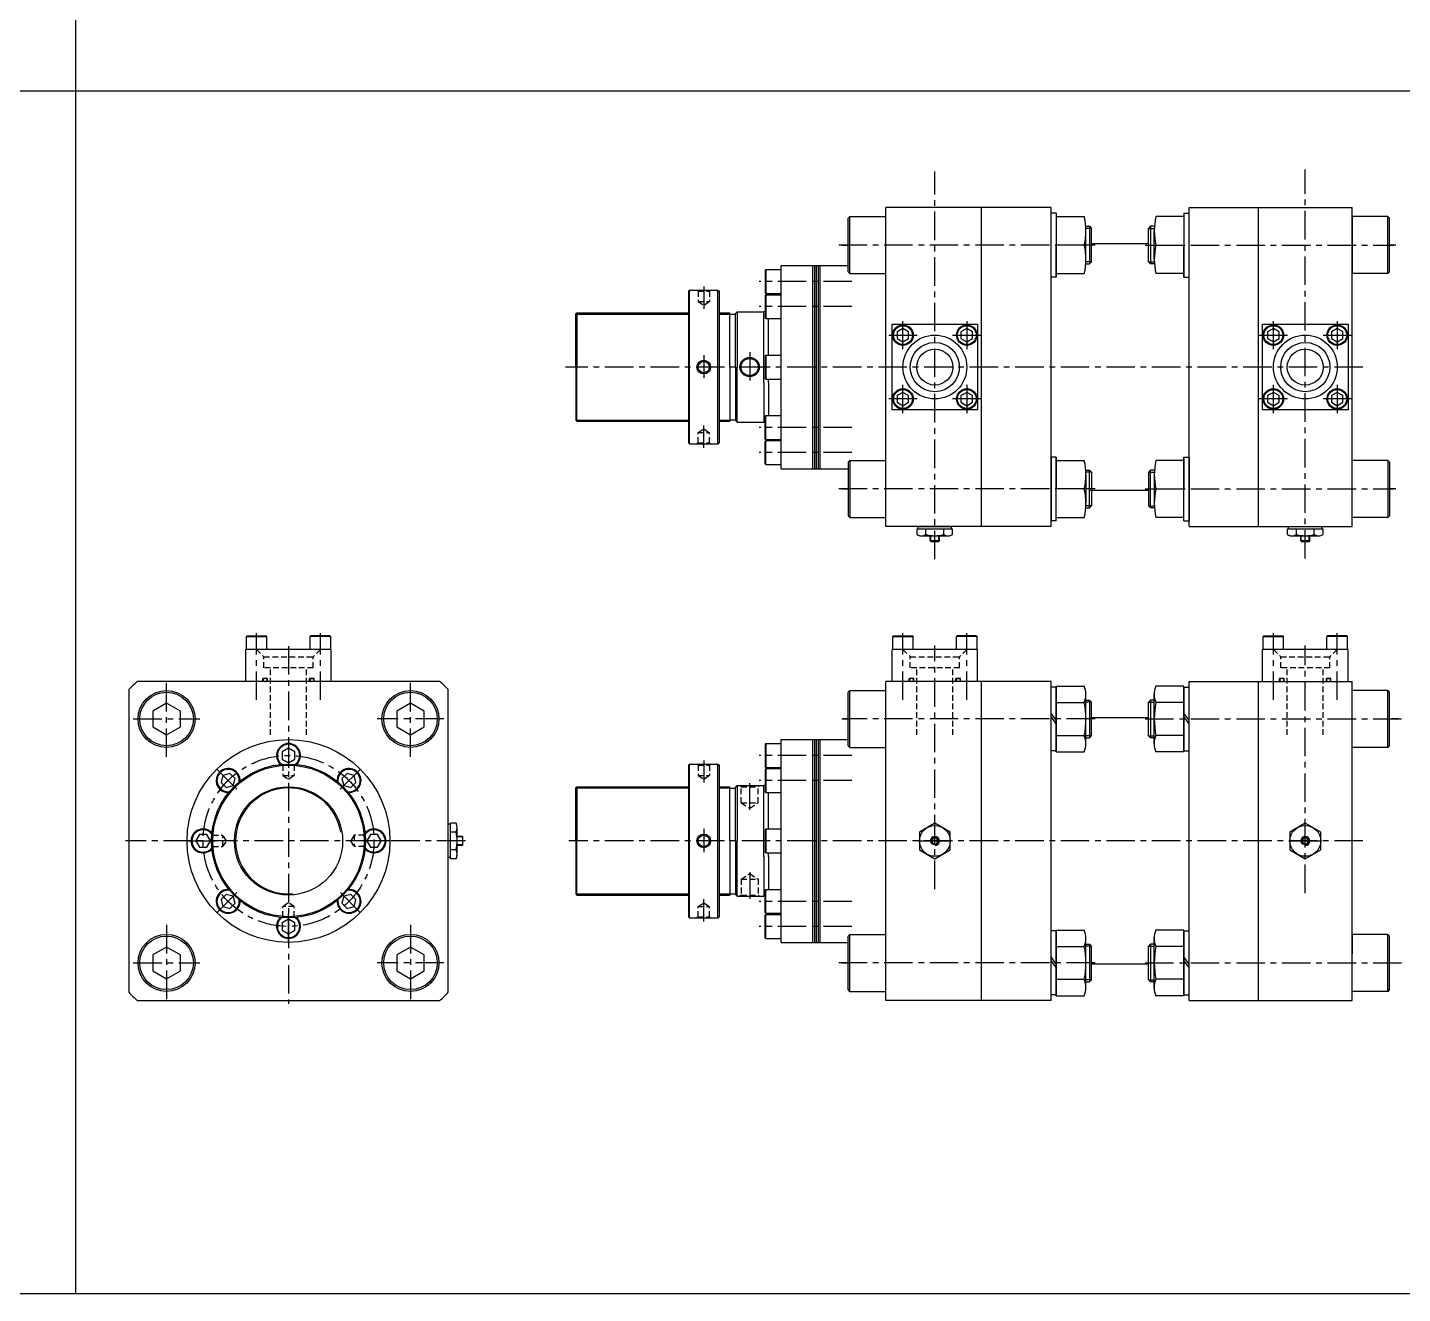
# Model space of a CAD drawing. Extents: x -819 to 8197, y 0 to 4058.
# Drawn here: x 2463 to 3669, y 0 to 1111 of the extents above; entities that cross this region are included whole.
import ezdxf

# ---------------------------------------------------------------- set-up
doc = ezdxf.new("R2010")
doc.units = 0
doc.header["$LTSCALE"] = 10
doc.header["$MEASUREMENT"] = 0
for name, pattern in [('CENTER', [2, 1.25, -0.25, 0.25, -0.25]), ('CENTERX2', [4, 2.5, -0.5, 0.5, -0.5]), ('HIDDENX2', [0.75, 0.5, -0.25])]:
    doc.linetypes.add(name, pattern=pattern)
doc.layers.get('0').update_dxf_attribs({"linetype": 'CONTINUOUS'})
for name, color, linetype in [('CEN', 1, 'CENTERX2'), ('DIM', 2, 'CONTINUOUS'), ('HID', 2, 'HIDDENX2'), ('ML', 7, 'CONTINUOUS')]:
    doc.layers.add(name, color=color, linetype=linetype)

msp = doc.modelspace()

# ---------------------------------------------------------------- linework, layer by layer
for p, q in [((2504.9, 0), (2504.9, 2221.7)), ((5148.6, 1055), (0, 1055)), ((0, 0), (8197.1, 0))]:
    msp.add_line(p, q)
at = {"color": 7, "linetype": 'Continuous'}
for p, q in [((3243.1, 665.9), (3243.1, 670.9)), ((3243.1, 670.9), (3249.4, 670.9)), ((3244.1, 670.9), (3244.1, 672.9)), ((3244.1, 672.9), (3273.3, 672.9)), ((3246.3, 664.9), (3271.1, 664.9)), ((3249.4, 670.9), (3274.3, 670.9)), ((3250.9, 665.9), (3250.9, 670.9)), ((3254.7, 665.1), (3254.7, 665.1)), ((3254.7, 660.4), (3254.7, 664.9)), ((3262.7, 660.4), (3262.7, 664.9)), ((3266.5, 665.9), (3266.5, 670.9)), ((3273.3, 670.9), (3273.3, 672.9)), ((3274.3, 665.9), (3274.3, 670.9)), ((3568.1, 665.9), (3568.1, 670.9)), ((3568.1, 670.9), (3574.4, 670.9)), ((3569.1, 670.9), (3569.1, 672.9)), ((3569.1, 672.9), (3598.3, 672.9)), ((3571.3, 664.9), (3596.1, 664.9)), ((3574.4, 670.9), (3599.3, 670.9)), ((3575.9, 665.9), (3575.9, 670.9)), ((3579.7, 665.1), (3579.7, 665.1)), ((3579.7, 660.4), (3579.7, 664.9)), ((3587.7, 660.4), (3587.7, 664.9)), ((3591.5, 665.9), (3591.5, 670.9)), ((3598.3, 670.9), (3598.3, 672.9)), ((3599.3, 665.9), (3599.3, 670.9)), ((3254.7, 660.4), (3255.2, 659.9)), ((3262.7, 660.4), (3254.7, 660.4)), ((3255.2, 659.9), (3262.2, 659.9)), ((3262.7, 660.4), (3262.2, 659.9)), ((3579.7, 660.4), (3580.2, 659.9)), ((3587.7, 660.4), (3579.7, 660.4)), ((3580.2, 659.9), (3587.2, 659.9)), ((3587.7, 660.4), (3587.2, 659.9)), ((2831.6, 382.5), (2831.6, 411.7)), ((2833.6, 411.7), (2831.6, 411.7)), ((2838.6, 412.7), (2833.6, 412.7)), ((2833.6, 387.8), (2833.6, 412.7)), ((2838.6, 404.9), (2833.6, 404.9)), ((2839.6, 384.7), (2839.6, 409.5)), ((2844.1, 401.1), (2839.6, 401.1)), ((2844.1, 401.1), (2844.6, 400.6)), ((2844.1, 401.1), (2844.1, 393.1)), ((2844.6, 393.6), (2844.6, 400.6)), ((2838.6, 389.3), (2833.6, 389.3)), ((2833.6, 381.5), (2833.6, 387.8)), ((2839.4, 393.1), (2839.4, 393.1)), ((2844.1, 393.1), (2839.6, 393.1)), ((2844.1, 393.1), (2844.6, 393.6)), ((2833.6, 382.5), (2831.6, 382.5)), ((2838.6, 381.5), (2833.6, 381.5))]:
    msp.add_line(p, q, dxfattribs=at)
at = {"color": 1, "linetype": 'CENTER', "ltscale": 5}
for p, q in [((3245.2, 397.1), (3272.2, 397.1)), ((3570.2, 397.1), (3597.2, 397.1))]:
    msp.add_line(p, q, dxfattribs=at)
at = {"color": 7, "linetype": 'Continuous'}
for points in [[(3245.2, 389.3), (3258.7, 381.5), (3272.2, 389.3), (3272.2, 404.9), (3258.7, 412.7), (3245.2, 404.9)], [(3570.2, 389.3), (3583.7, 381.5), (3597.2, 389.3), (3597.2, 404.9), (3583.7, 412.7), (3570.2, 404.9)], [(3257.2, 399.6), (3255.8, 397.1), (3257.2, 394.6), (3260.1, 394.6), (3261.6, 397.1), (3260.1, 399.6)], [(3582.2, 399.6), (3580.8, 397.1), (3582.2, 394.6), (3585.1, 394.6), (3586.6, 397.1), (3585.1, 399.6)]]:
    msp.add_lwpolyline(points, close=True, dxfattribs=at)
for centre, radius in [((3258.7, 397.1), 13.5), ((3583.7, 397.1), 13.5), ((3258.7, 397.1), 3.5), ((3583.7, 397.1), 3.5)]:
    msp.add_circle(centre, radius, dxfattribs=at)
for centre, radius, start, end in [((3246.3, 670.5), 5.62, 235.6158, 270), ((3247, 673.1), 8.22, 241.7006, 298.2994), ((3258.7, 696.2), 31.3, 255.6172, 270.0141), ((3258.7, 696.2), 31.3, 269.9859, 284.3828), ((3270.4, 673.1), 8.22, 241.7006, 298.2994), ((3571.3, 670.5), 5.62, 235.6158, 270), ((3572, 673.1), 8.22, 241.7006, 298.2994), ((3583.7, 696.2), 31.3, 255.6172, 270.0141), ((3583.7, 696.2), 31.3, 269.9859, 284.3828), ((3595.4, 673.1), 8.22, 241.7006, 298.2994), ((2831.4, 408.8), 8.22, 331.7006, 28.2994), ((2808.3, 397.1), 31.3, 359.9859, 14.3828), ((2808.3, 397.1), 31.3, 345.6172, 0.0141), ((2831.4, 385.4), 8.22, 331.7006, 28.2994), ((2834, 384.7), 5.62, 325.6158, 0)]:
    msp.add_arc(centre, radius, start, end, dxfattribs=at)
at = {"layer": 'CEN'}
for p, q in [((3258.7, 644.3), (3258.7, 984.5)), ((3583.7, 644.9), (3583.7, 986.1)), ((3399.2, 919.9), (3174.4, 919.9)), ((3177.2, 919.9), (3182.7, 919.9)), ((3443.2, 919.9), (3661.5, 919.9)), ((3663.2, 919.9), (3657.7, 919.9)), ((3055.9, 883.6), (3055.9, 864.1)), ((3185.9, 887.9), (3104.5, 887.9)), ((3185.9, 865.9), (3104.5, 865.9)), ((3230.7, 828.5), (3230.7, 853.3)), ((3286.7, 853.3), (3286.7, 828.5)), ((3555.7, 828.5), (3555.7, 853.3)), ((3611.7, 853.3), (3611.7, 828.5)), ((3218.3, 840.9), (3243.1, 840.9)), ((3274.3, 840.9), (3299.1, 840.9)), ((3543.3, 840.9), (3568.1, 840.9)), ((3599.3, 840.9), (3624.1, 840.9)), ((3055.9, 823.4), (3055.9, 803.1)), ((3096.2, 826), (3096.2, 799.7)), ((3634.2, 812.9), (2934.5, 812.9)), ((3230.7, 772.5), (3230.7, 797.3)), ((3286.7, 797.3), (3286.7, 772.5)), ((3555.7, 772.5), (3555.7, 797.3)), ((3611.7, 797.3), (3611.7, 772.5)), ((3243.1, 784.9), (3218.3, 784.9)), ((3299.1, 784.9), (3274.3, 784.9)), ((3568.1, 784.9), (3543.3, 784.9)), ((3624.1, 784.9), (3599.3, 784.9)), ((3055.9, 742.1), (3055.9, 761.7)), ((3185.9, 759.9), (3104.5, 759.9)), ((3185.9, 737.9), (3104.5, 737.9)), ((3399.2, 705.9), (3174.4, 705.9)), ((3177.2, 705.9), (3182.7, 705.9)), ((3443.2, 705.9), (3661.5, 705.9)), ((3663.2, 705.9), (3657.7, 705.9)), ((2663.6, 520.8), (2663.6, 579.5)), ((2719.6, 520.8), (2719.6, 579.5)), ((3230.7, 520.8), (3230.7, 579.5)), ((3286.7, 520.8), (3286.7, 579.5)), ((3555.7, 520.8), (3555.7, 579.5)), ((3611.7, 520.8), (3611.7, 579.5)), ((2691.6, 568.1), (2691.6, 254.1)), ((3258.7, 354.9), (3258.7, 568.5)), ((3583.7, 351.4), (3583.7, 568.5)), ((2584.6, 470.8), (2584.6, 537.4)), ((2798.6, 470.8), (2798.6, 537.4)), ((2555.3, 504.1), (2613.7, 504.1)), ((2827.9, 504.1), (2769.5, 504.1)), ((3177.2, 504.1), (3182.7, 504.1)), ((3399.2, 504.1), (3178.3, 504.1)), ((3443.2, 504.1), (3668, 504.1)), ((3665.2, 504.1), (3659.7, 504.1)), ((2691.6, 486.2), (2691.6, 457.9)), ((3185.9, 472.1), (3104.5, 472.1)), ((2628.6, 460.1), (2648.6, 440.1)), ((2754.7, 460.1), (2734.7, 440.1)), ((3055.9, 467.8), (3055.9, 448.3)), ((3096.2, 424.4), (3096.2, 447.9)), ((3185.9, 450.1), (3104.5, 450.1)), ((3055.9, 407.6), (3055.9, 387.3)), ((2846.8, 397.1), (2548.6, 397.1)), ((2602.5, 397.1), (2630.8, 397.1)), ((2780.8, 397.1), (2752.5, 397.1)), ((3634.2, 397.1), (2937.6, 397.1)), ((3096.2, 369.8), (3096.2, 346.3)), ((2628.6, 334), (2648.6, 354.1)), ((2754.7, 334), (2734.7, 354.1)), ((3055.9, 326.3), (3055.9, 345.9)), ((3185.9, 344.1), (3104.5, 344.1)), ((2691.6, 307.9), (2691.6, 336.2)), ((2584.6, 323.4), (2584.6, 256.8)), ((2798.6, 323.4), (2798.6, 256.8)), ((3185.9, 322.1), (3104.5, 322.1)), ((2555.3, 290.1), (2613.7, 290.1)), ((2827.9, 290.1), (2769.5, 290.1)), ((3399.2, 290.1), (3174.4, 290.1)), ((3177.2, 290.1), (3182.7, 290.1)), ((3443.2, 290.1), (3668, 290.1)), ((3443.2, 290.1), (3668, 290.1))]:
    msp.add_line(p, q, dxfattribs=at)
at = {"layer": 'CEN', "color": 7}
for p, q in [((3391.2, 936.4), (3394.4, 936.4)), ((3451.2, 936.4), (3447.9, 936.4)), ((3391.2, 903.4), (3394.4, 903.4)), ((3451.2, 903.4), (3447.9, 903.4)), ((3391.2, 722.4), (3394.4, 722.4)), ((3451.2, 722.4), (3447.9, 722.4)), ((3391.2, 689.4), (3394.4, 689.4)), ((3451.2, 689.4), (3447.9, 689.4)), ((3391.2, 520.6), (3394.4, 520.6)), ((3451.2, 520.6), (3447.9, 520.6)), ((3391.2, 487.6), (3394.4, 487.6)), ((3451.2, 487.6), (3447.9, 487.6)), ((3391.2, 306.6), (3394.4, 306.6)), ((3451.2, 306.6), (3447.9, 306.6)), ((3391.2, 273.6), (3394.4, 273.6)), ((3451.2, 273.6), (3447.9, 273.6))]:
    msp.add_line(p, q, dxfattribs=at)
at = {"layer": 'CEN'}
msp.add_circle((2691.6, 397.1), 75, dxfattribs=at)
at = {"layer": 'DIM'}
for p, q in [((3396.2, 934.6), (3391.2, 934.6)), ((3446.2, 934.6), (3451.2, 934.6)), ((3396.2, 905.1), (3391.2, 905.1)), ((3446.2, 905.1), (3451.2, 905.1)), ((2943.7, 859.4), (3042.4, 859.4)), ((2943.7, 859.4), (3042.4, 859.4)), ((3069.4, 859.4), (3078.7, 859.4)), ((3069.4, 859.4), (3078.7, 859.4)), ((2943.7, 766.4), (3042.4, 766.4)), ((2943.7, 766.4), (3042.4, 766.4)), ((3069.4, 766.4), (3078.7, 766.4)), ((3069.4, 766.4), (3078.7, 766.4)), ((3396.2, 720.6), (3391.2, 720.6)), ((3446.2, 720.6), (3451.2, 720.6)), ((3396.2, 691.1), (3391.2, 691.1)), ((3446.2, 691.1), (3451.2, 691.1)), ((3396.2, 518.8), (3391.2, 518.8)), ((3446.2, 518.8), (3451.2, 518.8)), ((3396.2, 489.3), (3391.2, 489.3)), ((3446.2, 489.3), (3451.2, 489.3)), ((2943.7, 443.6), (3042.4, 443.6)), ((2943.7, 443.6), (3042.4, 443.6)), ((3069.4, 443.6), (3078.7, 443.6)), ((3069.4, 443.6), (3078.7, 443.6)), ((2943.7, 350.6), (3042.4, 350.6)), ((2943.7, 350.6), (3042.4, 350.6)), ((3069.4, 350.6), (3078.7, 350.6)), ((3069.4, 350.6), (3078.7, 350.6)), ((3396.2, 304.8), (3391.2, 304.8)), ((3446.2, 304.8), (3451.2, 304.8)), ((3396.2, 275.3), (3391.2, 275.3)), ((3446.2, 275.3), (3451.2, 275.3))]:
    msp.add_line(p, q, dxfattribs=at)
at = {"layer": 'HID'}
for p, q in [((3050.9, 879.4), (3049.9, 880.4)), ((3050.9, 879.4), (3060.9, 879.4)), ((3050.9, 879.4), (3050.9, 870.4)), ((3050.9, 870.4), (3060.9, 870.4)), ((3050.9, 870.4), (3055.9, 867.2)), ((3055.9, 867.2), (3060.9, 870.4)), ((3060.9, 879.4), (3061.9, 880.4)), ((3060.9, 879.4), (3060.9, 870.4)), ((3050.9, 755.4), (3055.9, 758.6)), ((3050.9, 755.4), (3060.9, 755.4)), ((3050.9, 746.4), (3050.9, 755.4)), ((3055.9, 758.6), (3060.9, 755.4)), ((3060.9, 746.4), (3060.9, 755.4)), ((3050.9, 746.4), (3049.9, 745.4)), ((3050.9, 746.4), (3060.9, 746.4)), ((3060.9, 746.4), (3061.9, 745.4)), ((2663.6, 565.1), (2670, 558.7)), ((2670, 558.7), (2713.2, 558.7)), ((2670, 549.1), (2670, 558.7)), ((2719.6, 565.1), (2713.2, 558.7)), ((2713.2, 549.1), (2713.2, 558.7)), ((3230.7, 565.1), (3237.1, 558.7)), ((3237.1, 549.1), (3237.1, 558.7)), ((3237.1, 558.7), (3280.3, 558.7)), ((3286.7, 565.1), (3280.3, 558.7)), ((3280.3, 549.1), (3280.3, 558.7)), ((3555.7, 565.1), (3562.1, 558.7)), ((3562.1, 558.7), (3605.3, 558.7)), ((3562.1, 549.1), (3562.1, 558.7)), ((3611.7, 565.1), (3605.3, 558.7)), ((3605.3, 549.1), (3605.3, 558.7)), ((2713.2, 549.1), (2670, 549.1)), ((2675.9, 490.1), (2675.9, 549.1)), ((2707.4, 490.1), (2707.4, 549.1)), ((3280.3, 549.1), (3237.1, 549.1)), ((3242.9, 490.1), (3242.9, 549.1)), ((3274.4, 490.1), (3274.4, 549.1)), ((3605.3, 549.1), (3562.1, 549.1)), ((3567.9, 490.1), (3567.9, 549.1)), ((3599.4, 490.1), (3599.4, 549.1)), ((2673.1, 539.5), (2669.1, 539.5)), ((2669.1, 537.1), (2669.1, 539.5)), ((2673.1, 537.1), (2673.1, 539.5)), ((2710.1, 537.1), (2710.1, 539.5)), ((2710.1, 539.5), (2714.1, 539.5)), ((2714.1, 539.5), (2710.1, 539.5)), ((2710.1, 537.1), (2710.1, 539.5)), ((2714.1, 537.1), (2714.1, 539.5)), ((2714.1, 537.1), (2714.1, 539.5)), ((3236.2, 537.1), (3236.2, 539.5)), ((3240.2, 539.5), (3236.2, 539.5)), ((3240.2, 537.1), (3240.2, 539.5)), ((3277.2, 537.1), (3277.2, 539.5)), ((3281.2, 539.5), (3277.2, 539.5)), ((3277.2, 539.5), (3281.2, 539.5)), ((3277.2, 537.1), (3277.2, 539.5)), ((3281.2, 537.1), (3281.2, 539.5)), ((3281.2, 537.1), (3281.2, 539.5)), ((3565.2, 539.5), (3561.2, 539.5)), ((3561.2, 537.1), (3561.2, 539.5)), ((3565.2, 537.1), (3565.2, 539.5)), ((3602.2, 537.1), (3602.2, 539.5)), ((3602.2, 539.5), (3606.2, 539.5)), ((3606.2, 539.5), (3602.2, 539.5)), ((3602.2, 537.1), (3602.2, 539.5)), ((3606.2, 537.1), (3606.2, 539.5)), ((3606.2, 537.1), (3606.2, 539.5)), ((2686.6, 463.6), (2685.9, 464.3)), ((2686.6, 463.6), (2686.6, 454.6)), ((2686.6, 463.6), (2696.6, 463.6)), ((2696.6, 463.6), (2697.4, 464.3)), ((2696.6, 463.6), (2696.6, 454.6)), ((3050.9, 463.6), (3049.9, 464.6)), ((3050.9, 463.6), (3060.9, 463.6)), ((3050.9, 463.6), (3050.9, 454.6)), ((3060.9, 463.6), (3061.9, 464.6)), ((3060.9, 463.6), (3060.9, 454.6)), ((2686.6, 454.6), (2696.6, 454.6)), ((2686.6, 454.6), (2691.6, 451.4)), ((2691.6, 451.4), (2696.6, 454.6)), ((3050.9, 454.6), (3060.9, 454.6)), ((3050.9, 454.6), (3055.9, 451.4)), ((3055.9, 451.4), (3060.9, 454.6)), ((3088.7, 444.6), (3087.7, 445.6)), ((3088.7, 430.6), (3088.7, 444.6)), ((3088.7, 444.6), (3103.7, 444.6)), ((3103.7, 444.6), (3104.7, 445.6)), ((3103.7, 430.6), (3103.7, 444.6)), ((3088.7, 430.6), (3103.7, 430.6)), ((3088.7, 430.6), (3096.2, 425.8)), ((3096.2, 425.8), (3103.7, 430.6)), ((2625.1, 402.1), (2624.4, 402.8)), ((2625.1, 402.1), (2634.1, 402.1)), ((2625.1, 392.1), (2625.1, 402.1)), ((2637.3, 397.1), (2634.1, 402.1)), ((2634.1, 392.1), (2634.1, 402.1)), ((2749.1, 402.1), (2746, 397.1)), ((2758.1, 402.1), (2749.1, 402.1)), ((2749.1, 402.1), (2749.1, 392.1)), ((2758.1, 402.1), (2758.9, 402.8)), ((2758.1, 402.1), (2758.1, 392.1)), ((2625.1, 392.1), (2624.4, 391.3)), ((2625.1, 392.1), (2634.1, 392.1)), ((2634.1, 392.1), (2637.3, 397.1)), ((2746, 397.1), (2749.1, 392.1)), ((2758.1, 392.1), (2749.1, 392.1)), ((2758.1, 392.1), (2758.9, 391.3)), ((3088.7, 363.6), (3096.2, 368.4)), ((3088.7, 363.6), (3103.7, 363.6)), ((3088.7, 363.6), (3088.7, 349.6)), ((3096.2, 368.4), (3103.7, 363.6)), ((3103.7, 363.6), (3103.7, 349.6)), ((2691.6, 342.8), (2686.6, 339.6)), ((2686.6, 330.6), (2686.6, 339.6)), ((2696.6, 339.6), (2686.6, 339.6)), ((2696.6, 339.6), (2691.6, 342.8)), ((2696.6, 330.6), (2696.6, 339.6)), ((3050.9, 339.6), (3055.9, 342.8)), ((3050.9, 339.6), (3060.9, 339.6)), ((3050.9, 330.6), (3050.9, 339.6)), ((3055.9, 342.8), (3060.9, 339.6)), ((3060.9, 330.6), (3060.9, 339.6)), ((3088.7, 349.6), (3087.7, 348.6)), ((3088.7, 349.6), (3103.7, 349.6)), ((3103.7, 349.6), (3104.7, 348.6)), ((2686.6, 330.6), (2685.9, 329.8)), ((2696.6, 330.6), (2686.6, 330.6)), ((2696.6, 330.6), (2697.4, 329.8)), ((3050.9, 330.6), (3049.9, 329.6)), ((3050.9, 330.6), (3060.9, 330.6)), ((3060.9, 330.6), (3061.9, 329.6))]:
    msp.add_line(p, q, dxfattribs=at)
for centre, start, end in [((2670.5, 538.3), 90, 270), ((2671.8, 538.3), 270, 90), ((2711.5, 538.3), 90, 270), ((2712.8, 538.3), 270, 90), ((3237.5, 538.3), 90, 270), ((3238.8, 538.3), 270, 90), ((3278.5, 538.3), 90, 270), ((3279.9, 538.3), 270, 90), ((3562.5, 538.3), 90, 270), ((3563.8, 538.3), 270, 90), ((3603.5, 538.3), 90, 270), ((3604.9, 538.3), 270, 90)]:
    msp.add_arc(centre, 1.2, start, end, dxfattribs=at)
at = {"layer": 'ML'}
for p, q in [((3182.7, 943.4), (3184.2, 944.9)), ((3184.2, 944.9), (3182.7, 943.4)), ((3182.7, 896.4), (3182.7, 943.4)), ((3184.2, 894.9), (3184.2, 944.9)), ((3184.2, 944.9), (3215.7, 944.9)), ((3360.7, 952.9), (3215.7, 952.9)), ((3215.7, 672.9), (3215.7, 952.9)), ((3215.7, 672.9), (3215.7, 952.9)), ((3215.7, 672.9), (3215.7, 952.9)), ((3299.7, 672.9), (3299.7, 952.9)), ((3360.7, 672.9), (3360.7, 952.9)), ((3360.7, 891.9), (3360.7, 947.9)), ((3365.2, 947.9), (3360.7, 947.9)), ((3365.2, 947.9), (3365.2, 891.9)), ((3365.2, 944.9), (3389.8, 944.9)), ((3477.2, 944.9), (3452.6, 944.9)), ((3477.2, 947.9), (3477.2, 891.9)), ((3477.2, 947.9), (3481.7, 947.9)), ((3481.7, 952.9), (3624.7, 952.9)), ((3481.7, 672.9), (3481.7, 952.9)), ((3481.7, 891.9), (3481.7, 947.9)), ((3542.7, 672.9), (3542.7, 952.9)), ((3624.7, 672.9), (3624.7, 952.9)), ((3624.7, 672.9), (3624.7, 952.9)), ((3656.2, 944.9), (3624.7, 944.9)), ((3624.7, 944.9), (3624.7, 894.9)), ((3656.2, 894.9), (3656.2, 944.9)), ((3657.7, 943.4), (3656.2, 944.9)), ((3656.2, 944.9), (3657.7, 943.4)), ((3657.7, 896.4), (3657.7, 943.4)), ((3391.2, 907.4), (3391.2, 932.4)), ((3394.4, 936.4), (3394.4, 903.4)), ((3394.4, 936.4), (3396.2, 934.6)), ((3396.2, 905.1), (3396.2, 934.6)), ((3396.2, 907.4), (3396.2, 932.4)), ((3447.9, 936.4), (3446.2, 934.6)), ((3446.2, 905.1), (3446.2, 934.6)), ((3446.2, 907.4), (3446.2, 932.4)), ((3447.9, 936.4), (3447.9, 903.4)), ((3451.2, 907.4), (3451.2, 932.4)), ((3365.2, 891.9), (3365.2, 919.9)), ((3389.8, 919.9), (3365.2, 919.9)), ((3446.2, 921), (3396.2, 921)), ((3452.6, 919.9), (3477.2, 919.9)), ((3477.2, 891.9), (3477.2, 919.9)), ((3396.2, 905.1), (3394.4, 903.4)), ((3446.2, 905.1), (3447.9, 903.4)), ((3110.4, 898.4), (3109.7, 897.7)), ((3109.7, 897.7), (3109.7, 878.1)), ((3110.4, 898.4), (3123.7, 898.4)), ((3110.4, 898.4), (3110.4, 877.4)), ((3123.7, 723.7), (3123.7, 902)), ((3123.7, 902), (3182.7, 902)), ((3151.7, 723.7), (3151.7, 902)), ((3153.3, 723.7), (3153.3, 902)), ((3154.9, 723.7), (3154.9, 902)), ((3156.5, 723.7), (3156.5, 902)), ((3158.1, 723.7), (3158.1, 902)), ((3184.2, 894.9), (3182.7, 896.4)), ((3182.7, 896.4), (3184.2, 894.9)), ((3184.2, 894.9), (3215.7, 894.9)), ((3365.2, 894.9), (3389.8, 894.9)), ((3477.2, 894.9), (3452.6, 894.9)), ((3656.2, 894.9), (3624.7, 894.9)), ((3656.2, 894.9), (3657.7, 896.4)), ((3657.7, 896.4), (3656.2, 894.9)), ((3365.2, 891.9), (3360.7, 891.9)), ((3477.2, 891.9), (3481.7, 891.9)), ((3043.4, 880.4), (3042.4, 879.4)), ((3042.4, 879.4), (3042.4, 746.4)), ((3043.4, 745.4), (3043.4, 880.4)), ((3043.4, 880.4), (3068.4, 880.4)), ((3068.4, 745.4), (3068.4, 880.4)), ((3068.4, 880.4), (3069.4, 879.4)), ((3069.4, 879.4), (3069.4, 746.4)), ((3110.4, 877.4), (3109.7, 878.1)), ((3110.4, 876.4), (3109.7, 875.7)), ((3109.7, 875.7), (3109.7, 856.1)), ((3110.4, 877.4), (3123.7, 877.4)), ((3110.4, 876.4), (3123.7, 876.4)), ((3110.4, 876.4), (3110.4, 855.4)), ((2943.7, 859.4), (2944.7, 860.4)), ((2943.7, 859.4), (2944.7, 860.4)), ((2943.7, 812.9), (2943.7, 859.4)), ((2943.7, 812.9), (2943.7, 859.4)), ((2944.7, 860.4), (3042.4, 860.4)), ((2944.7, 860.4), (2944.7, 812.9)), ((2944.7, 860.4), (3042.4, 860.4)), ((2944.7, 860.4), (2944.7, 812.9)), ((3069.4, 860.4), (3078.7, 860.4)), ((3069.4, 860.4), (3078.7, 860.4)), ((3078.7, 812.9), (3078.7, 860.4)), ((3078.7, 812.9), (3078.7, 860.4)), ((3078.7, 859.3), (3083.7, 859.3)), ((3078.7, 859.3), (3083.7, 859.3)), ((3083.7, 859.9), (3085.2, 861.4)), ((3083.7, 812.9), (3083.7, 859.9)), ((3085.2, 861.4), (3108.7, 861.4)), ((3085.2, 861.4), (3085.2, 812.9)), ((3109.7, 861.8), (3108.7, 861.4)), ((3108.7, 799.3), (3108.7, 861.4)), ((3110.4, 855.4), (3109.7, 856.1)), ((3110.4, 855.4), (3123.7, 855.4)), ((3112.7, 823.4), (3112.7, 855.4)), ((3221.2, 775.4), (3221.2, 850.4)), ((3221.2, 850.4), (3296.2, 850.4)), ((3296.2, 850.4), (3296.2, 775.4)), ((3546.2, 775.4), (3546.2, 850.4)), ((3546.2, 850.4), (3621.2, 850.4)), ((3621.2, 850.4), (3621.2, 775.4)), ((3110.4, 823.4), (3109.7, 822.7)), ((3109.7, 822.7), (3109.7, 803.1)), ((3110.4, 823.4), (3123.7, 823.4)), ((3110.4, 823.4), (3110.4, 802.4)), ((2943.7, 812.9), (2943.7, 766.4)), ((2943.7, 812.9), (2943.7, 766.4)), ((2944.7, 765.4), (2944.7, 812.9)), ((2944.7, 765.4), (2944.7, 812.9)), ((3078.7, 812.9), (3078.7, 765.4)), ((3078.7, 812.9), (3078.7, 765.4)), ((3083.7, 812.9), (3083.7, 765.9)), ((3083.7, 812.9), (3083.7, 765.9)), ((3085.2, 764.4), (3085.2, 812.9)), ((3108.7, 799.3), (3108.7, 764.4)), ((3110.4, 802.4), (3109.7, 803.1)), ((3110.4, 802.4), (3123.7, 802.4)), ((3112.7, 799.3), (3112.7, 802.4)), ((3112.7, 799.3), (3112.7, 770.4)), ((3296.2, 775.4), (3221.2, 775.4)), ((3621.2, 775.4), (3546.2, 775.4)), ((2943.7, 766.4), (2944.7, 765.4)), ((2943.7, 766.4), (2944.7, 765.4)), ((2944.7, 765.4), (3042.4, 765.4)), ((2944.7, 765.4), (3042.4, 765.4)), ((3069.4, 765.4), (3078.7, 765.4)), ((3069.4, 765.4), (3078.7, 765.4)), ((3078.7, 766.5), (3083.7, 766.5)), ((3078.7, 766.5), (3083.7, 766.5)), ((3083.7, 765.9), (3085.2, 764.4)), ((3085.2, 764.4), (3108.7, 764.4)), ((3109.7, 764), (3108.7, 764.4)), ((3110.4, 770.4), (3109.7, 769.7)), ((3109.7, 750.1), (3109.7, 769.7)), ((3110.4, 749.4), (3110.4, 770.4)), ((3110.4, 770.4), (3123.7, 770.4)), ((3110.4, 749.4), (3109.7, 750.1)), ((3110.4, 748.4), (3109.7, 747.7)), ((3110.4, 749.4), (3123.7, 749.4)), ((3110.4, 727.4), (3110.4, 748.4)), ((3110.4, 748.4), (3123.7, 748.4)), ((3043.4, 745.4), (3042.4, 746.4)), ((3043.4, 745.4), (3068.4, 745.4)), ((3068.4, 745.4), (3069.4, 746.4)), ((3109.7, 728.1), (3109.7, 747.7)), ((3110.4, 727.4), (3109.7, 728.1)), ((3110.4, 727.4), (3123.7, 727.4)), ((3184.2, 730.9), (3182.7, 729.4)), ((3182.7, 729.4), (3184.2, 730.9)), ((3182.7, 729.4), (3182.7, 682.4)), ((3184.2, 730.9), (3215.7, 730.9)), ((3184.2, 730.9), (3184.2, 680.9)), ((3360.7, 733.9), (3360.7, 677.9)), ((3365.2, 733.9), (3360.7, 733.9)), ((3365.2, 677.9), (3365.2, 733.9)), ((3365.2, 733.9), (3365.2, 705.9)), ((3365.2, 730.9), (3389.8, 730.9)), ((3477.2, 730.9), (3452.6, 730.9)), ((3477.2, 733.9), (3477.2, 705.9)), ((3477.2, 677.9), (3477.2, 733.9)), ((3477.2, 733.9), (3481.7, 733.9)), ((3481.7, 733.9), (3481.7, 677.9)), ((3656.2, 730.9), (3624.7, 730.9)), ((3624.7, 680.9), (3624.7, 730.9)), ((3656.2, 730.9), (3656.2, 680.9)), ((3656.2, 730.9), (3657.7, 729.4)), ((3657.7, 729.4), (3656.2, 730.9)), ((3657.7, 729.4), (3657.7, 682.4)), ((3123.7, 723.7), (3182.7, 723.7)), ((3391.2, 718.4), (3391.2, 693.4)), ((3394.4, 689.4), (3394.4, 722.4)), ((3396.2, 720.6), (3394.4, 722.4)), ((3396.2, 720.6), (3396.2, 691.1)), ((3396.2, 718.4), (3396.2, 693.4)), ((3446.2, 720.6), (3447.9, 722.4)), ((3446.2, 720.6), (3446.2, 691.1)), ((3446.2, 718.4), (3446.2, 693.4)), ((3447.9, 689.4), (3447.9, 722.4)), ((3451.2, 718.4), (3451.2, 693.4)), ((3389.8, 705.9), (3365.2, 705.9)), ((3446.2, 704.7), (3393.7, 704.7)), ((3452.6, 705.9), (3477.2, 705.9)), ((3394.4, 689.4), (3396.2, 691.1)), ((3447.9, 689.4), (3446.2, 691.1)), ((3182.7, 682.4), (3184.2, 680.9)), ((3184.2, 680.9), (3182.7, 682.4)), ((3184.2, 680.9), (3215.7, 680.9)), ((3365.2, 677.9), (3360.7, 677.9)), ((3365.2, 680.9), (3389.8, 680.9)), ((3477.2, 680.9), (3452.6, 680.9)), ((3477.2, 677.9), (3481.7, 677.9)), ((3656.2, 680.9), (3624.7, 680.9)), ((3657.7, 682.4), (3656.2, 680.9)), ((3656.2, 680.9), (3657.7, 682.4)), ((3360.7, 672.9), (3215.7, 672.9)), ((3481.7, 672.9), (3624.7, 672.9)), ((3481.7, 672.9), (3624.7, 672.9)), ((2655.3, 577.1), (2654.6, 576.4)), ((2654.6, 576.4), (2672.6, 576.4)), ((2654.6, 565.1), (2654.6, 576.4)), ((2655.3, 577.1), (2671.9, 577.1)), ((2671.9, 577.1), (2672.6, 576.4)), ((2672.6, 565.1), (2672.6, 576.4)), ((2711.3, 577.1), (2710.6, 576.4)), ((2728.6, 576.4), (2710.6, 576.4)), ((2710.6, 565.1), (2710.6, 576.4)), ((2727.9, 577.1), (2711.3, 577.1)), ((2727.9, 577.1), (2728.6, 576.4)), ((2728.6, 565.1), (2728.6, 576.4)), ((3222.4, 577.1), (3221.7, 576.4)), ((3221.7, 576.4), (3239.7, 576.4)), ((3221.7, 565.1), (3221.7, 576.4)), ((3222.4, 577.1), (3239, 577.1)), ((3239, 577.1), (3239.7, 576.4)), ((3239.7, 565.1), (3239.7, 576.4)), ((3278.4, 577.1), (3277.7, 576.4)), ((3277.7, 565.1), (3277.7, 576.4)), ((3295.7, 576.4), (3277.7, 576.4)), ((3295, 577.1), (3278.4, 577.1)), ((3295, 577.1), (3295.7, 576.4)), ((3295.7, 565.1), (3295.7, 576.4)), ((3547.4, 577.1), (3546.7, 576.4)), ((3546.7, 576.4), (3564.7, 576.4)), ((3546.7, 565.1), (3546.7, 576.4)), ((3547.4, 577.1), (3564, 577.1)), ((3564, 577.1), (3564.7, 576.4)), ((3564.7, 565.1), (3564.7, 576.4)), ((3603.4, 577.1), (3602.7, 576.4)), ((3620.7, 576.4), (3602.7, 576.4)), ((3602.7, 565.1), (3602.7, 576.4)), ((3620, 577.1), (3603.4, 577.1)), ((3620, 577.1), (3620.7, 576.4)), ((3620.7, 565.1), (3620.7, 576.4)), ((2654.1, 537.1), (2654.1, 565.1)), ((2729.1, 537.1), (2729.1, 565.1)), ((3296.2, 565.1), (3221.2, 565.1)), ((3221.2, 537.1), (3221.2, 565.1)), ((3296.2, 537.1), (3296.2, 565.1)), ((3621.2, 565.1), (3546.2, 565.1)), ((3546.2, 537.1), (3546.2, 565.1)), ((3621.2, 537.1), (3621.2, 565.1)), ((2824.5, 537.1), (2558.8, 537.1)), ((3215.7, 257.1), (3215.7, 537.1)), ((3360.7, 537.1), (3215.7, 537.1)), ((3299.7, 257.1), (3299.7, 537.1)), ((3360.7, 257.1), (3360.7, 537.1)), ((3360.7, 476.1), (3360.7, 532.1)), ((3365.2, 532.1), (3360.7, 532.1)), ((3365.2, 475.2), (3365.2, 532.9)), ((3365.2, 532.9), (3389.8, 532.9)), ((3365.2, 532.1), (3365.2, 476.1)), ((3477.2, 532.9), (3452.6, 532.9)), ((3477.2, 475.2), (3477.2, 532.9)), ((3477.2, 532.1), (3477.2, 476.1)), ((3477.2, 532.1), (3481.7, 532.1)), ((3481.7, 537.1), (3624.7, 537.1)), ((3481.7, 257.1), (3481.7, 537.1)), ((3481.7, 257.1), (3481.7, 537.1)), ((3481.7, 476.1), (3481.7, 532.1)), ((3542.7, 257.1), (3542.7, 537.1)), ((3624.7, 257.1), (3624.7, 537.1)), ((3624.7, 257.1), (3624.7, 537.1)), ((3624.7, 476.1), (3624.7, 532.1)), ((2551.6, 529.9), (2551.6, 264.3)), ((2831.6, 264.3), (2831.6, 529.9)), ((3184.2, 529.1), (3182.7, 527.6)), ((3182.7, 527.6), (3184.2, 529.1)), ((3182.7, 480.6), (3182.7, 527.6)), ((3184.2, 479.1), (3184.2, 529.1)), ((3184.2, 529.1), (3215.7, 529.1)), ((3391.2, 481.9), (3391.2, 526.3)), ((3394.4, 520.6), (3394.4, 487.6)), ((3394.4, 520.6), (3396.2, 518.8)), ((3396.2, 489.3), (3396.2, 518.8)), ((3447.9, 520.6), (3446.2, 518.8)), ((3446.2, 489.3), (3446.2, 518.8)), ((3447.9, 520.6), (3447.9, 487.6)), ((3451.2, 481.9), (3451.2, 526.3)), ((3656.2, 529.1), (3624.7, 529.1)), ((3656.2, 479.1), (3656.2, 529.1)), ((3656.2, 529.1), (3657.7, 527.6)), ((3657.7, 527.6), (3656.2, 529.1)), ((3657.7, 480.6), (3657.7, 527.6)), ((3365.2, 503), (3360.7, 509.3)), ((3365.2, 518.5), (3389.8, 518.5)), ((3477.2, 518.5), (3452.6, 518.5)), ((3481.7, 503), (3477.2, 509.3)), ((3365.2, 499.9), (3360.7, 506.3)), ((3446.2, 505.2), (3396.2, 505.2)), ((3481.7, 499.9), (3477.2, 506.3)), ((3110.4, 482.6), (3109.7, 481.9)), ((3110.4, 482.6), (3123.7, 482.6)), ((3110.4, 482.6), (3110.4, 461.6)), ((3123.7, 307.9), (3123.7, 486.2)), ((3123.7, 486.2), (3182.7, 486.2)), ((3151.7, 307.9), (3151.7, 486.2)), ((3153.3, 307.9), (3153.3, 486.2)), ((3154.9, 307.9), (3154.9, 486.2)), ((3156.5, 307.9), (3156.5, 486.2)), ((3158.1, 307.9), (3158.1, 486.2)), ((3365.2, 489.7), (3389.8, 489.7)), ((3396.2, 489.3), (3394.4, 487.6)), ((3446.2, 489.3), (3447.9, 487.6)), ((3477.2, 489.7), (3452.6, 489.7)), ((3109.7, 481.9), (3109.7, 462.3)), ((3182.7, 480.6), (3184.2, 479.1)), ((3184.2, 479.1), (3182.7, 480.6)), ((3184.2, 479.1), (3215.7, 479.1)), ((3365.2, 476.1), (3360.7, 476.1)), ((3365.2, 475.2), (3389.8, 475.2)), ((3477.2, 475.2), (3452.6, 475.2)), ((3477.2, 476.1), (3481.7, 476.1)), ((3656.2, 479.1), (3624.7, 479.1)), ((3657.7, 480.6), (3656.2, 479.1)), ((3656.2, 479.1), (3657.7, 480.6)), ((3043.4, 464.6), (3042.4, 463.6)), ((3042.4, 463.6), (3042.4, 330.6)), ((3043.4, 329.6), (3043.4, 464.6)), ((3043.4, 464.6), (3068.4, 464.6)), ((3068.4, 329.6), (3068.4, 464.6)), ((3068.4, 464.6), (3069.4, 463.6)), ((3069.4, 463.6), (3069.4, 330.6)), ((3110.4, 461.6), (3109.7, 462.3)), ((3110.4, 460.6), (3109.7, 459.9)), ((3109.7, 459.9), (3109.7, 440.3)), ((3110.4, 461.6), (3123.7, 461.6)), ((3110.4, 460.6), (3123.7, 460.6)), ((3110.4, 460.6), (3110.4, 439.6)), ((2943.7, 443.6), (2944.7, 444.6)), ((2943.7, 443.6), (2944.7, 444.6)), ((2943.7, 397.1), (2943.7, 443.6)), ((2943.7, 397.1), (2943.7, 443.6)), ((2944.7, 444.6), (3042.4, 444.6)), ((2944.7, 444.6), (2944.7, 397.1)), ((2944.7, 444.6), (3042.4, 444.6)), ((2944.7, 444.6), (2944.7, 397.1)), ((3069.4, 444.6), (3078.7, 444.6)), ((3069.4, 444.6), (3078.7, 444.6)), ((3078.7, 397.1), (3078.7, 444.6)), ((3078.7, 397.1), (3078.7, 444.6)), ((3078.7, 443.5), (3083.7, 443.5)), ((3078.7, 443.5), (3083.7, 443.5)), ((3083.7, 444.1), (3085.2, 445.6)), ((3083.7, 397.1), (3083.7, 444.1)), ((3085.2, 445.6), (3108.7, 445.6)), ((3085.2, 445.6), (3085.2, 397.1)), ((3109.7, 446), (3108.7, 445.6)), ((3108.7, 383.5), (3108.7, 445.6)), ((3110.4, 439.6), (3109.7, 440.3)), ((3110.4, 439.6), (3123.7, 439.6)), ((3112.7, 407.6), (3112.7, 439.6)), ((3110.4, 407.6), (3109.7, 406.9)), ((3109.7, 406.9), (3109.7, 387.3)), ((3110.4, 407.6), (3123.7, 407.6)), ((3110.4, 407.6), (3110.4, 386.6)), ((2943.7, 397.1), (2943.7, 350.6)), ((2943.7, 397.1), (2943.7, 350.6)), ((2944.7, 349.6), (2944.7, 397.1)), ((2944.7, 349.6), (2944.7, 397.1)), ((3078.7, 397.1), (3078.7, 349.6)), ((3078.7, 397.1), (3078.7, 349.6)), ((3083.7, 397.1), (3083.7, 350.1)), ((3083.7, 397.1), (3083.7, 350.1)), ((3085.2, 348.6), (3085.2, 397.1)), ((3110.4, 386.6), (3109.7, 387.3)), ((3110.4, 386.6), (3123.7, 386.6)), ((3112.7, 383.5), (3112.7, 386.6)), ((3108.7, 383.5), (3108.7, 348.6)), ((3112.7, 383.5), (3112.7, 354.6)), ((2943.7, 350.6), (2944.7, 349.6)), ((2943.7, 350.6), (2944.7, 349.6)), ((3078.7, 350.7), (3083.7, 350.7)), ((3078.7, 350.7), (3083.7, 350.7)), ((3083.7, 350.1), (3085.2, 348.6)), ((3110.4, 354.6), (3109.7, 353.9)), ((3109.7, 334.3), (3109.7, 353.9)), ((3110.4, 333.6), (3110.4, 354.6)), ((3110.4, 354.6), (3123.7, 354.6)), ((2944.7, 349.6), (3042.4, 349.6)), ((2944.7, 349.6), (3042.4, 349.6)), ((3069.4, 349.6), (3078.7, 349.6)), ((3069.4, 349.6), (3078.7, 349.6)), ((3085.2, 348.6), (3108.7, 348.6)), ((3109.7, 348.2), (3108.7, 348.6)), ((3043.4, 329.6), (3042.4, 330.6)), ((3043.4, 329.6), (3068.4, 329.6)), ((3068.4, 329.6), (3069.4, 330.6)), ((3110.4, 333.6), (3109.7, 334.3)), ((3110.4, 332.6), (3109.7, 331.9)), ((3109.7, 312.3), (3109.7, 331.9)), ((3110.4, 333.6), (3123.7, 333.6)), ((3110.4, 311.6), (3110.4, 332.6)), ((3110.4, 332.6), (3123.7, 332.6)), ((3184.2, 315.1), (3182.7, 313.6)), ((3182.7, 313.6), (3184.2, 315.1)), ((3184.2, 315.1), (3215.7, 315.1)), ((3184.2, 265.1), (3184.2, 315.1)), ((3360.7, 262.1), (3360.7, 318.1)), ((3365.2, 318.1), (3360.7, 318.1)), ((3365.2, 318.9), (3389.8, 318.9)), ((3365.2, 261.2), (3365.2, 318.9)), ((3365.2, 318.1), (3365.2, 262.1)), ((3477.2, 318.9), (3452.6, 318.9)), ((3477.2, 261.2), (3477.2, 318.9)), ((3477.2, 318.1), (3477.2, 262.1)), ((3477.2, 318.1), (3481.7, 318.1)), ((3481.7, 262.1), (3481.7, 318.1)), ((3656.2, 315.1), (3624.7, 315.1)), ((3624.7, 315.1), (3624.7, 298)), ((3656.2, 265.1), (3656.2, 315.1)), ((3657.7, 313.6), (3656.2, 315.1)), ((3656.2, 315.1), (3657.7, 313.6)), ((3110.4, 311.6), (3109.7, 312.3)), ((3110.4, 311.6), (3123.7, 311.6)), ((3123.7, 307.9), (3182.7, 307.9)), ((3182.7, 266.6), (3182.7, 313.6)), ((3365.2, 304.5), (3389.8, 304.5)), ((3391.2, 267.9), (3391.2, 312.3)), ((3394.4, 306.6), (3394.4, 273.6)), ((3394.4, 306.6), (3396.2, 304.8)), ((3396.2, 275.3), (3396.2, 304.8)), ((3447.9, 306.6), (3446.2, 304.8)), ((3446.2, 275.3), (3446.2, 304.8)), ((3447.9, 306.6), (3447.9, 273.6)), ((3451.2, 267.9), (3451.2, 312.3)), ((3477.2, 304.5), (3452.6, 304.5)), ((3657.7, 266.6), (3657.7, 313.6)), ((3365.2, 289), (3360.7, 295.3)), ((3365.2, 285.9), (3360.7, 292.3)), ((3481.7, 289), (3477.2, 295.3)), ((3481.7, 285.9), (3477.2, 292.3)), ((3446.2, 288.9), (3396.2, 288.9)), ((3182.7, 266.6), (3184.2, 265.1)), ((3184.2, 265.1), (3182.7, 266.6)), ((3365.2, 275.7), (3389.8, 275.7)), ((3396.2, 275.3), (3394.4, 273.6)), ((3446.2, 275.3), (3447.9, 273.6)), ((3477.2, 275.7), (3452.6, 275.7)), ((3656.2, 265.1), (3657.7, 266.6)), ((3657.7, 266.6), (3656.2, 265.1)), ((2558.8, 257.1), (2824.5, 257.1)), ((3184.2, 265.1), (3215.7, 265.1)), ((3360.7, 257.1), (3215.7, 257.1)), ((3365.2, 262.1), (3360.7, 262.1)), ((3365.2, 261.2), (3389.8, 261.2)), ((3477.2, 261.2), (3452.6, 261.2)), ((3477.2, 262.1), (3481.7, 262.1)), ((3481.7, 257.1), (3624.7, 257.1)), ((3656.2, 265.1), (3624.7, 265.1))]:
    msp.add_line(p, q, dxfattribs=at)
at = {"layer": 'ML', "color": 2}
for p, q in [((3255.2, 665.1), (3255.2, 665.1)), ((3255.2, 659.9), (3255.2, 664.9)), ((3262.2, 659.9), (3262.2, 664.9)), ((3580.2, 665.1), (3580.2, 665.1)), ((3580.2, 659.9), (3580.2, 664.9)), ((3587.2, 659.9), (3587.2, 664.9)), ((2844.6, 400.6), (2839.6, 400.6)), ((2839.4, 393.6), (2839.4, 393.6)), ((2844.6, 393.6), (2839.6, 393.6))]:
    msp.add_line(p, q, dxfattribs=at)
at = {"layer": 'ML', "color": 7}
msp.add_line((2729.1, 565.1), (2654.1, 565.1), dxfattribs=at)
at = {"layer": 'ML'}
for points in [[(3230.7, 846.7), (3225.6, 843.8), (3225.6, 838), (3230.7, 835), (3235.7, 838), (3235.7, 843.8)], [(3286.7, 846.7), (3281.6, 843.8), (3281.6, 838), (3286.7, 835), (3291.7, 838), (3291.7, 843.8)], [(3555.7, 846.7), (3550.6, 843.8), (3550.6, 838), (3555.7, 835), (3560.7, 838), (3560.7, 843.8)], [(3611.7, 846.7), (3606.6, 843.8), (3606.6, 838), (3611.7, 835), (3616.7, 838), (3616.7, 843.8)], [(3230.7, 790.7), (3225.6, 787.8), (3225.6, 782), (3230.7, 779), (3235.7, 782), (3235.7, 787.8)], [(3286.7, 790.7), (3281.6, 787.8), (3281.6, 782), (3286.7, 779), (3291.7, 782), (3291.7, 787.8)], [(3555.7, 790.7), (3550.6, 787.8), (3550.6, 782), (3555.7, 779), (3560.7, 782), (3560.7, 787.8)], [(3611.7, 790.7), (3606.6, 787.8), (3606.6, 782), (3611.7, 779), (3616.7, 782), (3616.7, 787.8)], [(2584.6, 518), (2572.5, 511.1), (2572.5, 497.1), (2584.6, 490.1), (2596.7, 497.1), (2596.7, 511.1)], [(2798.6, 518), (2786.5, 511.1), (2786.5, 497.1), (2798.6, 490.1), (2810.7, 497.1), (2810.7, 511.1)], [(2691.6, 478.4), (2686.1, 475.3), (2686.1, 468.9), (2691.6, 465.7), (2697.1, 468.9), (2697.1, 475.3)], [(2634.1, 454.6), (2632.5, 448.5), (2636.9, 444), (2643.1, 445.6), (2644.7, 451.8), (2640.2, 456.3)], [(2749.1, 454.6), (2743, 456.3), (2738.5, 451.8), (2740.2, 445.6), (2746.3, 444), (2750.8, 448.5)], [(2610.3, 397.1), (2613.4, 391.6), (2619.8, 391.6), (2623, 397.1), (2619.8, 402.6), (2613.4, 402.6)], [(2773, 397.1), (2769.8, 402.6), (2763.4, 402.6), (2760.3, 397.1), (2763.4, 391.6), (2769.8, 391.6)], [(2634.1, 339.6), (2640.2, 337.9), (2644.7, 342.4), (2643.1, 348.5), (2636.9, 350.2), (2632.5, 345.7)], [(2749.1, 339.6), (2750.8, 345.7), (2746.3, 350.2), (2740.2, 348.5), (2738.5, 342.4), (2743, 337.9)], [(2691.6, 315.7), (2697.1, 318.9), (2697.1, 325.3), (2691.6, 328.4), (2686.1, 325.3), (2686.1, 318.9)], [(2584.6, 304), (2572.5, 297.1), (2572.5, 283.1), (2584.6, 276.1), (2596.7, 283.1), (2596.7, 297.1)], [(2798.6, 304), (2786.5, 297.1), (2786.5, 283.1), (2798.6, 276.1), (2810.7, 283.1), (2810.7, 297.1)]]:
    msp.add_lwpolyline(points, close=True, dxfattribs=at)
for centre, radius in [((3230.7, 840.9), 9), ((3230.7, 840.9), 8.3), ((3286.7, 840.9), 9), ((3286.7, 840.9), 8.3), ((3555.7, 840.9), 9), ((3555.7, 840.9), 8.3), ((3611.7, 840.9), 9), ((3611.7, 840.9), 8.3), ((3258.7, 812.9), 28), ((3258.7, 812.9), 21.6), ((3583.7, 812.9), 28), ((3583.7, 812.9), 21.6), ((3096.2, 812.9), 8.5), ((3096.2, 812.9), 7.5), ((3258.7, 812.9), 15.8), ((3583.7, 812.9), 15.8), ((3055.9, 812.9), 6), ((3055.9, 812.9), 5), ((3055.9, 812.9), 5), ((3230.7, 784.9), 9), ((3230.7, 784.9), 8.3), ((3286.7, 784.9), 9), ((3286.7, 784.9), 8.3), ((3555.7, 784.9), 9), ((3555.7, 784.9), 8.3), ((3611.7, 784.9), 9), ((3611.7, 784.9), 8.3), ((2584.6, 504.1), 25), ((2584.6, 504.1), 23.5), ((2798.6, 504.1), 25), ((2798.6, 504.1), 23.5), ((2691.6, 397.1), 89), ((2691.6, 397.1), 67.5), ((2691.6, 397.1), 66.5), ((2691.6, 397.1), 47.5), ((3055.9, 397.1), 6), ((3055.9, 397.1), 5), ((3055.9, 397.1), 5), ((2584.6, 290.1), 25), ((2798.6, 290.1), 25), ((2584.6, 290.1), 23.5), ((2798.6, 290.1), 23.5)]:
    msp.add_circle(centre, radius, dxfattribs=at)
for centre, radius, start, end in [((3334.4, 932.4), 56.8, 347.3019, 12.6981), ((3508, 932.4), 56.8, 167.3019, 192.6981), ((3334.4, 907.4), 56.8, 347.3019, 12.6981), ((3508, 907.4), 56.8, 167.3019, 192.6981), ((3334.4, 718.4), 56.8, 347.3019, 12.6981), ((3508, 718.4), 56.8, 167.3019, 192.6981), ((3334.4, 693.4), 56.8, 347.3019, 12.6981), ((3508, 693.4), 56.8, 167.3019, 192.6981), ((2691.6, 397.1), 193, 133.4957, 136.5043), ((2691.6, 397.1), 193, 43.4957, 46.5043), ((3371.9, 525.7), 19.3, 338.0067, 21.9933), ((3470.4, 525.7), 19.3, 158.0067, 201.9933), ((3315.8, 504.1), 75.4, 348.9695, 11.0305), ((3526.6, 504.1), 75.4, 168.9695, 191.0305), ((2691.6, 472.1), 10.5, 311.5332, 228.4668), ((3371.9, 482.5), 19.3, 338.0067, 21.9933), ((3470.4, 482.5), 19.3, 158.0067, 201.9933), ((2691.6, 472.1), 9.8, 307.5921, 232.4079), ((2638.6, 450.1), 10.5, 356.5332, 273.4668), ((2638.6, 450.1), 9.8, 352.5921, 277.4079), ((2744.7, 450.1), 10.5, 266.5332, 183.4668), ((2744.7, 450.1), 9.8, 262.5921, 187.4079), ((2616.6, 397.1), 10.5, 41.5332, 318.4668), ((2616.6, 397.1), 9.8, 37.5921, 322.4079), ((2766.6, 397.1), 10.5, 221.5332, 138.4668), ((2766.6, 397.1), 9.8, 217.5921, 142.4079), ((2638.6, 344.1), 10.5, 86.5332, 3.4668), ((2638.6, 344.1), 9.8, 82.5921, 7.4079), ((2744.7, 344.1), 10.5, 176.5332, 93.4668), ((2744.7, 344.1), 9.8, 172.5921, 97.4079), ((2691.6, 322.1), 10.5, 131.5332, 48.4668), ((2691.6, 322.1), 9.8, 127.5921, 52.4079), ((3371.9, 311.7), 19.3, 338.0067, 21.9933), ((3470.4, 311.7), 19.3, 158.0067, 201.9933), ((3315.8, 290.1), 75.4, 348.9695, 11.0305), ((3526.6, 290.1), 75.4, 168.9695, 191.0305), ((3371.9, 268.5), 19.3, 338.0067, 21.9933), ((3470.4, 268.5), 19.3, 158.0067, 201.9933), ((2691.6, 397.1), 193, 223.4957, 226.5043), ((2691.6, 397.1), 193, 313.4957, 316.5043)]:
    msp.add_arc(centre, radius, start, end, dxfattribs=at)
at = {"layer": 'ML', "color": 2}
for centre, radius, start, end in [((2691.6, 397.1), 46.5, 9.6523, 274.7273), ((3258.7, 397.1), 4, 270, 180), ((3583.7, 397.1), 4, 270, 180)]:
    msp.add_arc(centre, radius, start, end, dxfattribs=at)

doc.saveas('drawing.dxf')
